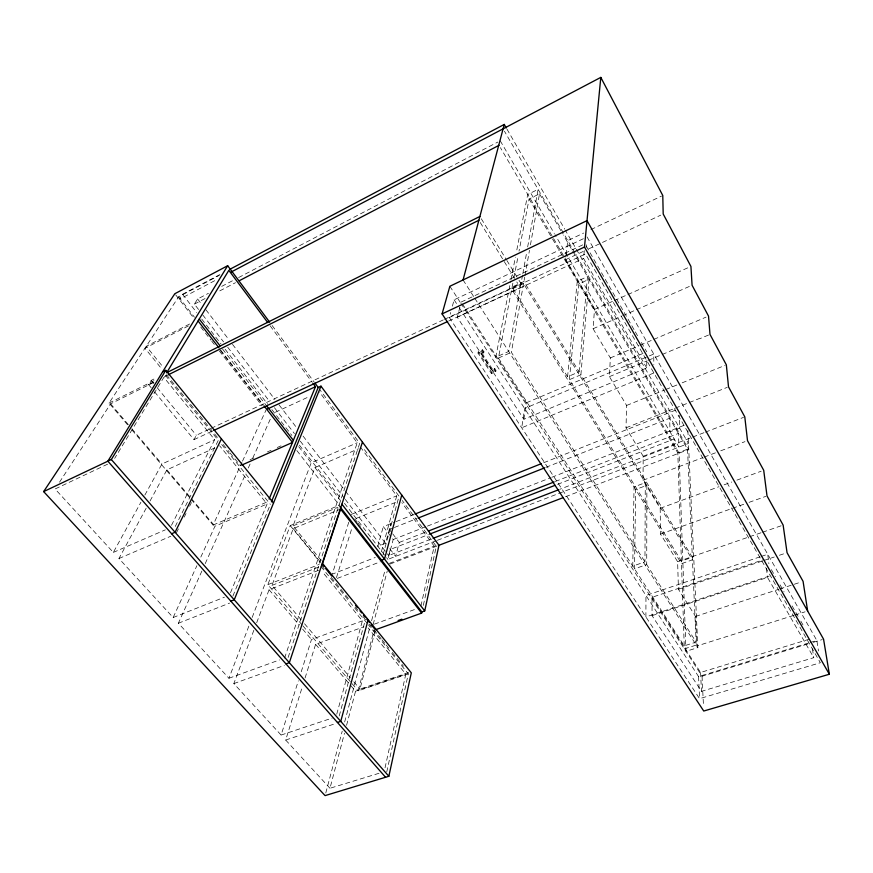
<?xml version="1.0" encoding="UTF-8"?>
<svg xmlns="http://www.w3.org/2000/svg" width="873" height="873" viewBox="0 0 873 873"><rect width="100%" height="100%" fill="white"/><g stroke="black" fill="none" stroke-linecap="round" stroke-linejoin="round"><path stroke-width="0.65" stroke-dasharray="4.37 3.27" d="M459.907 307.11L457.288 317.226L523.887 419.258L646.729 367.969L646.751 358.574M793.47 615.476L696.84 645.987L695.508 616.436L678.441 589.297L677.623 561.677L660.512 534.08L660.195 508.293L643.041 480.27L643.194 456.241L626.017 427.814L626.618 405.454L609.419 376.656L610.336 357.93L593.073 328.739L594.502 309.424L565.442 259.772L565.911 255.931M580.894 374.79L589.035 279.273L578.843 283.943L569.36 379.69L681.42 561.077L692.344 557.29L580.894 374.79L569.36 379.69M579.105 371.854L587.474 276.577L577.271 281.259L567.559 376.776L579.105 371.854L523.942 281.521L512.113 287.042L567.559 376.776M586.11 247.419L586.35 244.811M646.729 367.969L583.557 258.43L584.321 250.464M566.064 254.654L567.788 240.577L583.622 233.058M523.887 419.258L526.321 402.802L461.959 303.193M512.855 283.212L498.418 358.061L684.236 645.845L696.13 642.081L511.36 352.31L524.717 277.101M524.957 275.759L529.485 250.245M530.446 244.877L539.503 193.839L529.093 199.011L519.042 251.129M522.567 275.071L508.73 351.437L495.733 357.221L510.672 281.193M522.818 273.729L526.692 252.297M527.663 246.928L538.106 189.321L527.718 194.493L516.445 251.85M492.263 370.589L481.525 354.143L483.707 353.172L483.98 351.874L482.627 349.8L478.295 351.743L478 353.052L491.434 373.579L495.755 371.68L496.006 370.359L494.685 368.319L492.525 369.268L492.263 370.589L494.424 369.639L494.685 368.319M513.891 277.865L518.016 256.476M510.934 279.862L515.397 257.186M491.434 373.579L491.695 372.258L478.295 351.743M481.525 354.143L481.809 352.845L483.98 351.874M483.707 353.172L482.354 351.099L482.627 349.8M386.75 771.961L408.291 673.847L368.504 624.948M423.329 605.382L436.304 546.302L402.267 500.535M385.037 767.76L405.803 674.131L368.155 627.949M420.928 606.015L434.208 546.138L401.842 502.673M408.586 672.537L359.971 689.07L375.39 629.793M392.686 533.796L399.256 542.428L395.644 556.396L389.423 548.32M408.291 673.847L358.192 690.859L373.982 630.426M379.002 773.292L329.983 788.264L344.497 733.178M346.57 725.31L355.562 691.209L350.346 685.087M373.131 624.588L387.197 571.204M430.575 539.318L388.671 555.534L390.296 549.444L428.316 534.647M325.782 792.979L342.216 731.17M344.66 721.971L370.196 625.985M371.592 620.725L385.233 569.436M436.107 540.791L387.907 559.375L393.188 539.536L383.302 526.594L394.771 522.141M449.333 317.532L585.499 253.956L820.358 662.738L699.568 698.662L449.333 317.532L450.697 312.469M452.4 306.15L454.113 299.821L583.393 238.711M391.857 532.716L389.391 529.475L390.918 523.56L385.539 543.268L377.791 546.312L383.302 526.594M339.215 715.947L365.11 620.79M383.029 554.966L399.037 496.18L362.928 447.62M336.749 714.169L362.382 620.878L322.257 571.662M381.414 551.605L396.746 495.831L360.909 447.718M329.983 788.264L285.678 740.031L302.254 687.007M305.092 677.95L315.6 644.329L363.899 626.77M336.454 577.599L352.397 526.605M253.836 630.317L233.833 683.592L281.106 735.055L298.348 680.82M301.229 671.784L311.486 639.494L362.382 620.878M348.774 522.218L332.253 574.172L375.281 557.465M288.134 657.445L359.72 443.309L318.994 388.529M284.576 658.1L357.232 442.764L319.376 391.922M256.695 622.711L269.08 589.733L320.544 569.567M321.188 560.521L293.066 525.852L314.946 467.601L358.432 448.787M301.01 619.601L271.972 585.379L293.219 528.612L340.579 509.079M302.058 624.872L267.847 584.659L290.218 525.59L338.964 505.402M201.87 571.073L178.376 623.224L228.944 678.266L249.274 625.035M252.177 617.429L311.214 462.799L357.232 442.764M232.895 596.117L270.401 504.354M230.494 592.734L267.094 503.994L219.57 445.71M205.22 563.62L246.044 472.98M248.281 468.015L250.518 463.05M252.755 458.085L270.652 418.353M146.162 508.195L118.946 558.524L173.149 617.527L196.872 565.715M200.823 557.072L214.954 526.233L267.094 503.994M191.034 499.225L213.077 525.066L241.93 462.395M242.498 461.162L266.265 409.546M176.433 532.846L179.423 526.79M184.225 517.111L186.014 513.477M189.616 506.22L191.405 502.586M175.266 526.474L218.294 440.352L163.447 372.957M171.49 525.295L214.66 439.686L163.851 377.354L114.647 458.38M154.586 391.879L194.013 439.632L196.316 435.256L209.902 428.916M150.047 501.004L166.896 469.86L214.671 447.958M107.652 464.152L55.075 488.989L113.326 552.402L140.913 502.248M144.853 495.078L161.931 464.032L214.66 439.686M151.16 387.732L148.585 384.611L151.193 380.41L156.06 377.976M198.564 309.511L194.395 304.11L197.614 298.992L208.461 293.317M59.528 482.18L110.62 403.839L154.172 382.178M219.898 274.558L182.544 294.277L179.216 299.384L216.537 279.731M127.567 424.802L109.049 403.086L178.627 296.831L219.276 275.377M221.72 286.377L233.778 280.08M238.602 277.559L497.817 142.059M194.395 304.11L205.275 298.446M219.789 290.884L235.503 282.688M189.627 323.992L146.238 346.297L163.382 367.424M188.426 325.935L144.951 348.262L161.287 368.362M109.049 403.086L155.438 379.984M148.585 384.611L153.462 382.188M164.43 376.732L166.863 375.521M590.923 229.588L661.548 196.076M461.217 302.047L584.954 243.829M565.442 259.772L583.775 251.184M588.653 248.903L660.752 215.151M211.135 428.337L443.244 319.922M444.477 319.343L521.028 283.594L518.9 280.124M194.013 439.632L212.543 430.989M448.602 321.057L520.286 287.675L516.772 281.957M457.288 317.226L583.557 258.43M275.333 412.252L309.588 396.44M478 353.052L482.354 351.099M250.06 459.678L253.77 458.019M267.378 451.93L271.088 450.272M277.276 447.511L280.986 445.852M594.502 309.424L613.053 301.152M614.286 300.607L626.65 295.085M627.883 294.539L688.459 267.531M498.418 358.061L511.36 352.31M491.695 372.258L496.006 370.359M593.073 328.739L621.532 316.233M622.776 315.699L635.151 310.253M636.384 309.719L690.849 285.798M113.326 552.402L165.324 529.856M118.946 558.524L170.89 536.175M213.077 525.066L268.098 501.56M610.336 357.93L638.916 345.752M640.16 345.217L652.589 339.913M653.833 339.39L706.028 317.139M526.321 402.802L645.507 352.386M609.419 376.656L647.133 360.822M648.388 360.287L660.97 355.016M662.225 354.482L708.745 334.948M653.877 372.967L521.716 427.781L524.608 408.466L653.746 354.056L653.822 364.859M293.066 525.852L337.949 507.3M351.262 514.415L396.746 495.831M626.618 405.454L664.484 390.035M665.75 389.522L677.11 384.895M682.162 382.832L725.07 365.351M356.053 518.442L397.695 501.517M626.017 427.814L674.098 408.597M675.364 408.095L688.022 403.031M689.288 402.529L727.242 387.361M396.036 521.628L413.715 514.579M543.781 462.701L677.634 409.306M389.391 529.475L393.177 527.969M394.443 527.467L417.163 518.453M545.941 467.339L669.667 418.222L670.017 431.808L679.598 428.054L679.129 415.221M173.149 617.527L224.448 597.208M267.847 584.659L319.234 564.405M271.972 585.379L320.555 566.282M178.376 623.224L229.632 603.09M393.188 539.536L426.177 526.583M427.454 526.092L550.536 477.771M551.801 477.28L686.32 424.474M399.256 542.428L427.181 531.526M555.359 481.459L678.463 433.39L678.943 447.107L555.021 234.706M557.585 484.34L674.185 438.955L674.36 444.946L560.084 489.186M643.194 456.241L691.449 437.548M692.726 437.057L704.151 432.626M705.417 432.135L743.512 417.381M337.316 578.384L380.301 561.797M437.373 540.3L688.481 443.429L565.431 230.374M389.26 563.391L434.208 546.138M684.236 645.845L677.808 452.912L687.52 449.18L563.38 235.023M390.1 564.034L437.122 545.985M565.475 496.737L688.753 449.442L504.441 131.201M643.041 480.27L702.918 457.572M704.195 457.092L715.664 452.738M720.76 450.806L744.964 441.64M660.195 508.293L718.981 486.708M724.088 484.831L731.76 482.016M736.877 480.139L761.158 471.224M374.375 624.13L415.624 609.158M228.944 678.266L279.513 659.933M233.833 683.592L284.347 665.422M660.512 534.08L743.916 504.201M749.056 502.357L765.73 496.388M677.623 561.677L748.39 537.146M749.678 536.699L761.267 532.683M762.555 532.235L781.848 525.546M355.562 691.209L405.803 674.131M760.034 556.843L645.955 595.495L645.9 616.927L770.346 575.7M761.321 556.417L767.727 554.246L768.873 563.631M812.425 648.814L813.778 657.675L701.466 691.34L652.066 615.661L652.011 597.318L764.039 559.517M678.441 589.297L762.773 560.87M764.05 560.444L774.275 556.996M779.393 555.272L785.776 553.111M281.106 735.055L332.187 718.075M652.066 615.661L767.509 577.435L813.778 657.675M285.678 740.031L335.428 723.63M695.508 616.436L778.454 589.406M779.753 588.98L800.486 582.226M684.334 648.857L696.261 645.082M794.757 615.072L805.07 611.82M687.88 430.465L697.865 647.602L685.96 651.356L679.074 453.152L500.415 147.646M652.011 597.318L700.572 672.472L809.577 639.091M459.296 307.809L698.564 676.564L809.031 642.866M810.33 642.463L816.833 640.487L818.492 650.952M460.944 303.422L702.045 676.226L808.06 643.914M813.221 642.332L822.279 639.571M110.62 403.839L128.32 424.594M131.856 428.741L161.931 464.032M166.896 469.86L190.489 497.534M191.362 498.559L214.954 526.233M269.08 589.733L299.123 624.981M302.647 629.127L311.486 639.494M315.6 644.329L349.484 684.072M131.976 429.963L190.15 498.188M304.535 623.748L350.291 677.666M353.816 681.813L359.971 689.07M302.931 625.908L351.175 682.61M352.048 683.646L358.192 690.859M151.193 380.41L153.746 383.52M157.151 387.656L196.316 435.256M293.219 528.612L320.609 562.332M290.218 525.59L320.249 562.561M166.448 374.713L218.916 439.239M223.215 444.532L229.239 451.941M230.09 453L240.413 465.691M321.799 565.791L324.374 568.956M331.249 577.413L348.436 598.551M355.311 607.008L357.886 610.183M363.037 616.524L365.623 619.688M369.061 623.922L377.649 634.485M378.511 635.544L381.086 638.72M381.948 639.778L385.386 644.001M386.237 645.06L388.823 648.224M392.261 652.458L403.424 666.197M221.709 444.553L270.39 504.387M320.937 566.49L367.653 623.911M220.64 349.997L263.242 404.821M178.627 296.831L194.483 317.226M220.356 350.51L262.926 405.258M175.659 294.801L193.413 317.619M200.735 327.026L210.95 340.154M211.779 341.223L214.289 344.442M219.298 350.881L261.878 405.607M296.853 450.555L339.532 505.402M182.544 294.277L196.731 312.599M201.739 319.071L220.945 343.853M225.114 349.244L267.695 404.199M271.874 409.59L291.909 435.452M299.417 445.154L341.157 499.029M344.497 503.339L387.907 559.375M298.719 446.681L311.214 462.799M314.946 467.601L340.525 500.589M354.787 518.955L357.253 522.13M358.072 523.189L360.527 526.364M222.582 349.091L265.883 404.897M202.732 314.902L223.575 341.878M227.744 347.279L269.441 401.231M274.438 407.702L294.452 433.608M300.29 441.16L344.475 498.352M345.315 499.432L388.671 555.534M197.614 298.992L201.761 304.382M205.919 309.784L228.344 338.931M232.491 344.333L274.853 399.387M279 404.788L296.438 427.454M303.084 436.096L344.617 490.069M345.446 491.15L386.139 544.054M272.125 325.498L314.149 382.014M270.139 325.793L312.239 382.352M494.424 369.639L495.755 371.68M481.809 352.845L492.525 369.268M454.113 299.821L458.565 306.674M449.857 286.268L460.202 302.276M463.072 279.949L474.061 297.158M474.792 298.304L697.865 647.602M480.281 222.539L516.074 280.822M481.307 218.763L506.133 259.281M506.842 260.438L518.191 278.967M529.093 199.011L551.823 237.794M552.511 238.973L563.521 257.786M564.209 258.954L677.808 452.912M500.229 140.793L554.333 233.528M539.503 193.839L562.703 233.844M506.973 129.139L564.755 229.195M586.307 246.175L634.671 330.714M635.348 331.893L638.032 336.585M641.393 342.456L646.762 351.852M771.35 569.622L775.366 576.638M780.058 584.834L784.074 591.861M792.117 605.906L798.14 616.447M800.825 621.129L803.498 625.81M587.082 236.965L816.833 640.487M766.418 568.258L767.509 577.435M702.045 676.226L703.474 705.668M700.572 672.472L701.466 691.34M698.564 676.564L699.568 698.662M687.52 449.18L696.13 642.081M646.871 485.301L646.718 564.58L634.518 568.847L635.653 489.535L646.871 485.301M645.267 482.671L644.961 561.841L632.761 566.119L634.038 486.916L645.267 482.671M523.56 283.638L511.709 289.159L681.497 563.642L692.464 559.855L523.56 283.638"/><path stroke-width="1.31" d="M829.35 674.24L823.566 639.178L587.027 220.64L449.857 286.268L442.087 313.898L703.736 711.026L829.35 674.24L584.484 247.037L600.799 77.391L230.985 272.114M269.702 322.235L227.678 265.719L174.818 293.732L43.65 491.597L325.072 795.609L388.856 776.272L411.303 672.832L322.323 563.183M371.112 624.522L375.39 629.793L421.626 613.108L421.888 611.94L424.736 610.914L438.988 545.276L320.969 386.161L318.187 387.448L271.427 501.844M463.072 279.949L504.256 124.435L229.534 269.473M368.166 619.677L340.754 721.371L337.436 722.462M401.755 495.067L384.502 559.08L381.61 560.193M362.47 442.109L289.334 662.683L285.973 663.895M322.65 563.216L340.579 509.079L421.626 613.108M320.969 386.161L234.237 599.806L230.843 601.148M269.124 499.061L315.48 386.695L313.047 383.433M221.458 438.89L175.069 532.268L171.621 533.752M166.623 372.793L228.835 270.335L267.705 322.53M43.65 491.597L111.34 459.536L165.794 370.305L273.522 503.055M227.678 265.719L107.859 461.184L385.582 777.265M239.126 280.8L499.04 145.3M162.596 371.909L165.794 370.305M167.016 372.52L479.888 216.449M168.085 374.91L478.884 220.258M442.087 313.898L584.484 247.037M213.787 430.422L447.369 321.635M267.498 408.979L315.48 386.695M241.657 465.134L292.488 442.436L264.083 405.89M414.97 514.077L541.249 463.705M418.429 517.951L544.687 467.841M428.447 531.024L554.093 481.961M429.581 534.156L555.053 485.323M433.106 538.335L558.818 489.677M438.388 545.505L562.943 497.719M398.099 620.528L401.864 619.175M111.34 459.536L388.856 776.272M322.323 564.438L324.036 566.555M325.749 568.661L331.74 576.038M355.704 605.546L357.417 607.652M359.982 610.816L361.695 612.922M363.408 615.029L365.121 617.146M366.835 619.252L369.399 622.405M198.084 320.969L218.97 347.847M339.793 506.482L421.888 611.94M199.262 319.038L220.083 345.872M266.712 405.967L293.361 440.319M341.889 504.19L424.736 610.914M314.957 383.105L318.187 387.448M504.256 124.435L506.296 127.971M600.799 77.391L662.771 195.497L663.196 214.005L690.925 266.429L692.082 285.253L708.516 316.081L710 334.424L726.336 364.838L728.508 386.848L744.789 416.879L747.506 440.669L763.711 470.285L767.018 495.929L783.136 525.099L787.053 552.685L803.084 581.374L807.645 611.002"/></g></svg>
